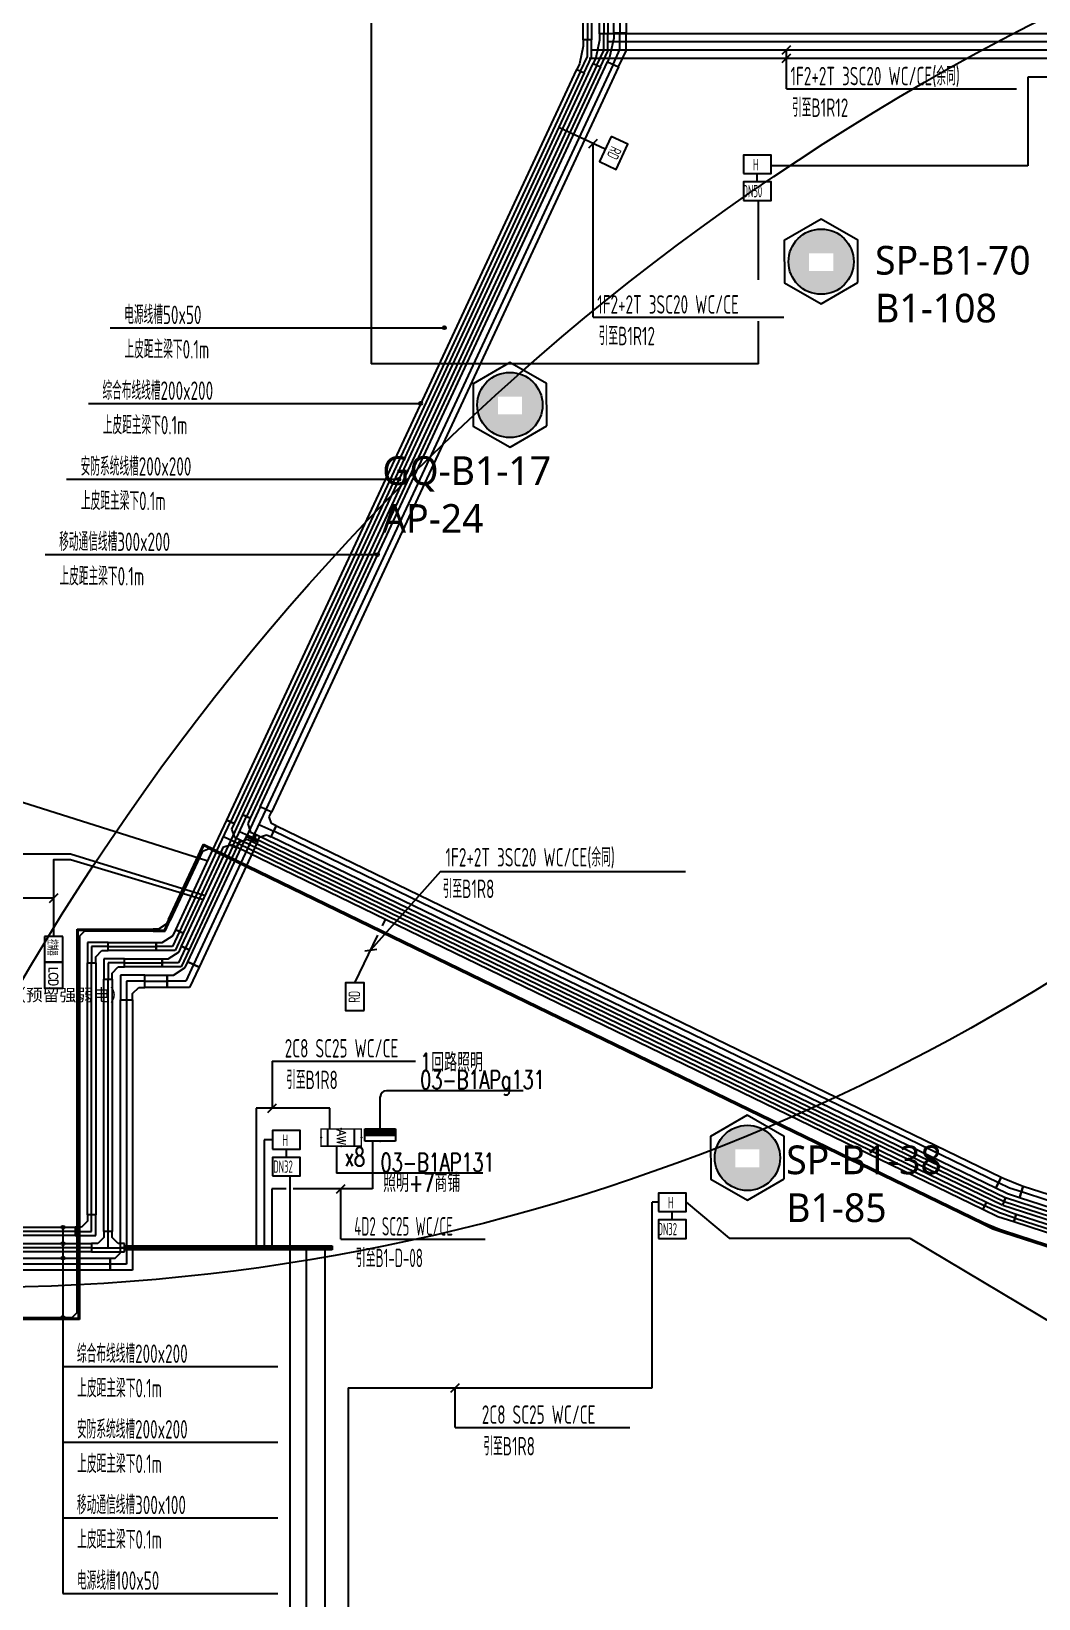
# Model space of a CAD drawing. Extents: x 0 to 3879896, y -114000 to 391286.
# Drawn here: x 2044851 to 2069433, y 151542 to 189771 of the extents above; entities that cross this region are included whole.
import ezdxf
from ezdxf.enums import TextEntityAlignment as Align

# ---------------------------------------------------------------- set-up
doc = ezdxf.new("R2010")
doc.units = 0
doc.header["$LTSCALE"] = 1000
doc.header["$MEASUREMENT"] = 0
doc.layers.get('0').update_dxf_attribs({"linetype": 'CONTINUOUS'})
for name, color, linetype in [('AP', 7, 'CONTINUOUS'), ('CABLETRAY_DOTE', 5, 'CONTINUOUS'), ('CABLETRAY_WEAK', 6, 'CONTINUOUS'), ('rd-tbk', 1, 'CONTINUOUS'), ('rd-tbn', 7, 'CONTINUOUS'), ('T-BAS', 11, '485_LINE'), ('T-BSA TEXT', 7, '485_LINE'), ('T-DIFFUSE', 1, 'CONTINUOUS'), ('T-I-CHANNELS', 2, 'CONTINUOUS'), ('T-METER DATA', 150, 'C_LINE'), ('T-R-INTEGRATE', 1, 'CONTINUOUS'), ('T-SYSTEM BLOCK', 4, 'CONTINUOUS'), ('T-TEXT', 7, 'CONTINUOUS'), ('T-TL', 2, 'CONTINUOUS'), ('T-电源线槽', 1, 'CONTINUOUS'), ('T-铁塔', 3, 'CONTINUOUS'), ('WALL', 2, 'CONTINUOUS'), ('WIRE-通讯', 4, 'CONTINUOUS'), ('地面灯箱字体', 7, 'CONTINUOUS')]:
    doc.layers.add(name, color=color, linetype=linetype)
doc.styles.add('_TCH_LABEL', font='COMPLEX', dxfattribs={"bigfont": 'GBCBIG'})
doc.styles.add('GBSTYLE', font='gbxwxt.shx', dxfattribs={"width": 0.6, "bigfont": 'gbhzfs.shx'})
doc.styles.add('HZF', font='txtd.shx', dxfattribs={"width": 0.8, "bigfont": 'hztxt.shx'})
doc.styles.add('HZTXT1', font='txtd.shx', dxfattribs={"width": 0.7, "bigfont": 'hztxt.shx'})
doc.styles.get("Standard").update_dxf_attribs({"font": 'GBENOR', "bigfont": 'GBCBIG'})
doc.styles.add('XG-02', font='')
doc.styles.get('XG-02').set_extended_font_data('FZXiYuan-M01S')
doc.linetypes.add('485_LINE', pattern='A,25.7,-3.58,["485",Standard,S=2.54,R=0,X=-3.2,Y=-1.27],-3.85', length=33.13)
doc.linetypes.add('C_LINE', pattern='A,25.7,-2.08,["C",Standard,S=2.54,R=0,X=-0.54,Y=-1.27],-2.35', length=30.13)

# ---------------------------------------------------------------- blocks, each defined once
blk = doc.blocks.new('空调抄费表')
at = {"layer": 'T-SYSTEM BLOCK'}
blk.add_lwpolyline([(-338, 0), (338, 0), (338, 450), (-338, 450)], close=True, dxfattribs=at)
at = {"layer": 'T-TEXT', "style": 'GBSTYLE', "width": 0.7}
blk.add_text('H', height=281, dxfattribs=at).set_placement((-106, 76))
blk = doc.blocks.new('A$C78FD1D7B')
at = {"layer": 'T-SYSTEM BLOCK'}
blk.add_lwpolyline([(-300, 0), (300, 0), (300, 400), (-300, 400)], close=True, dxfattribs=at)
at = {"layer": 'T-TEXT', "style": 'GBSTYLE', "width": 0.7}
blk.add_text('RD', height=250, dxfattribs=at).set_placement((-129, 88))
blk = doc.blocks.new('$equip_U$00000265(GZ顾恪)')
at = {"linetype": 'Continuous'}
for p, q in [((-0.54, 0.7), (-0.54, 0)), ((0.54, 0.7), (0.54, 0))]:
    blk.add_line(p, q, dxfattribs=at)
at = {"const_width": 0.06}
blk.add_lwpolyline([(-0.82, 0.7), (0.82, 0.7), (0.82, 0), (-0.82, 0)], close=True, dxfattribs=at)
for p in [(0, 0.7), (-0.82, 0.35), (0, 0), (0.82, 0.35)]:
    blk.add_point(p)
at = {"color": 7, "style": '_TCH_LABEL'}
blk.add_attdef('$TEXT$', text='', height=0.36, dxfattribs=at).set_placement((-0.004, 0.344), align=Align.MIDDLE_CENTER)
at = {"color": 7, "style": '_TCH_LABEL', "flags": 1}
blk.add_attdef('A', text='', height=0.000025, dxfattribs=at).set_placement((0, 0), align=Align.MIDDLE_CENTER)
blk = doc.blocks.new('*X637')
at = {"color": 0}
for p, q in [((-250, 33), (-183, 100)), ((-250, 68), (-218, 100)), ((-247, 0), (-147, 100)), ((-212, 0), (-112, 100)), ((-177, 0), (-77, 100)), ((-141, 0), (-41, 100)), ((-106, 0), (-6, 100)), ((-71, 0), (29, 100)), ((-35, 0), (65, 100)), ((0, 0), (100, 100)), ((35, 0), (135, 100)), ((71, 0), (171, 100)), ((106, 0), (206, 100)), ((141, 0), (241, 100)), ((177, 0), (250, 73)), ((212, 0), (250, 38)), ((247, 0), (250, 3))]:
    blk.add_line(p, q, dxfattribs=at)
blk = doc.blocks.new('$equip$00001414')
for p, q in [((0.75, 0.6), (-0.75, 0.6)), ((-0.75, 0.6), (-0.75, 0)), ((-0.75, 0.3), (0.75, 0.3)), ((-0.75, 0), (0.75, 0)), ((0.75, 0), (0.75, 0.6))]:
    blk.add_line(p, q)
at = {"const_width": 0.3}
blk.add_lwpolyline([(-0.75, 0.15), (0.75, 0.15)], dxfattribs=at)
for p in [(-0.75, 0.3), (0, 0.6), (0, 0), (0.75, 0.3)]:
    blk.add_point(p)
at = {"xscale": 0.00300000000061118, "yscale": 0.00300000000061118, "zscale": 0.00300000000061118}
blk.add_blockref('*X637', (0, 0), dxfattribs=at)
at = {"style": '_TCH_LABEL', "flags": 9}
blk.add_attdef('A', (0, 0), '', height=0.00002, dxfattribs=at)
blk = doc.blocks.new('T901B')
at = {"layer": 'rd-tbk'}
blk.add_lwpolyline([(-350, 0), (350, 0), (350, 500), (-350, 500)], close=True, dxfattribs=at)
at = {"layer": 'rd-tbn', "color": 7, "style": 'HZF', "width": 0.8}
blk.add_text('LCD', height=250, dxfattribs=at).set_placement((-215, 116))
blk = doc.blocks.new('信息发布网络控制器')
at = {"layer": 'T-DIFFUSE'}
for p, q in [((-420, 600), (-420, 0)), ((420, 600), (-420, 600)), ((420, 0), (420, 600)), ((-420, 0), (420, 0))]:
    blk.add_line(p, q, dxfattribs=at)
at = {"layer": 'T-DIFFUSE', "color": 7, "style": 'GBSTYLE', "width": 0.6}
blk.add_text('控制器', height=300, dxfattribs=at).set_placement((-329, 92))
blk = doc.blocks.new('A$C2B985C24')
at = {"layer": '地面灯箱字体', "color": 9, "insert": (-152764, -98076, 0), "char_height": 300, "width": 5366.65, "attachment_point": 1, "rotation": 0, "style": 'XG-02'}
blk.add_mtext('LCD显示屏（预留强弱电）', dxfattribs=at)

msp = doc.modelspace()

# ---------------------------------------------------------------- hatches: boundary and pattern name
at = {"layer": 'T-TEXT', "linetype": 'ByBlock'}
h = msp.add_hatch(color=256, dxfattribs=at)
edge = h.paths.add_edge_path()
edge.add_arc((2054928.6, 182541.4), 37.5, 0, 360)
h = msp.add_hatch(color=256, dxfattribs=at)
edge = h.paths.add_edge_path()
edge.add_arc((2054352, 180692.8), 37.5, 0, 360)
h = msp.add_hatch(color=256, dxfattribs=at)
edge = h.paths.add_edge_path()
edge.add_arc((2053820.6, 178844.1), 37.5, 0, 360)
h = msp.add_hatch(color=256, dxfattribs=at)
edge = h.paths.add_edge_path()
edge.add_arc((2053296.3, 177006.6), 37.5, 0, 360)
h = msp.add_hatch(color=256, dxfattribs=at)
edge = h.paths.add_edge_path()
edge.add_arc((2045623.1, 160600.5), 37.5, 0, 360)
h = msp.add_hatch(color=256, dxfattribs=at)
edge = h.paths.add_edge_path()
edge.add_arc((2045623.1, 160200.5), 37.5, 0, 360)
h = msp.add_hatch(color=256, dxfattribs=at)
edge = h.paths.add_edge_path()
edge.add_arc((2045623.1, 159850.5), 37.5, 0, 360)
h = msp.add_hatch(color=256, dxfattribs=at)
edge = h.paths.add_edge_path()
edge.add_arc((2045623.1, 158400.5), 37.5, 0, 360)
at = {"layer": 'WALL', "linetype": 'ByBlock'}
h = msp.add_hatch(dxfattribs=at)
h.set_pattern_fill('ESCHER', color=3)
h.set_pattern_definition([(60, (-813122.825, -2217613.028), (-30.47999999, -7e-09), [27.94, -2.54]), (180, (-813122.825, -2217613.028), (15.24, -26.3964543), [27.94, -2.54]), (300, (-813122.825, -2217613.028), (30.47999999, -7e-09), [27.94, -2.54]), (60, (-813120.285, -2217613.028), (-30.47999999, -7e-09), [5.08, -25.4]), (300, (-813120.285, -2217613.028), (30.47999999, -7e-09), [5.08, -25.4]), (60, (-813124.095, -2217610.83), (-30.47999999, -7e-09), [5.08, -25.4]), (180, (-813124.095, -2217610.83), (15.24, -26.3964543), [5.08, -25.4]), (300, (-813124.095, -2217615.228), (30.47999999, -7e-09), [5.08, -25.4]), (180, (-813124.095, -2217615.228), (15.24, -26.3964543), [5.08, -25.4]), (60, (-813132.985, -2217613.028), (-30.47999999, -7e-09), [5.08, -25.4]), (300, (-813132.985, -2217613.028), (30.47999999, -7e-09), [5.08, -25.4]), (60, (-813117.745, -2217621.827), (-30.47999999, -7e-09), [5.08, -25.4]), (180, (-813117.745, -2217621.827), (15.24, -26.3964543), [5.08, -25.4]), (300, (-813117.745, -2217604.23), (30.47999999, -7e-09), [5.08, -25.4]), (180, (-813117.745, -2217604.23), (15.24, -26.3964543), [5.08, -25.4]), (0, (-813117.745, -2217608.63), (-15.24, 26.3964543), [17.78, -12.7]), (0, (-813117.745, -2217617.428), (-15.24, 26.3964543), [17.78, -12.7]), (120, (-813121.555, -2217606.43), (-30.47999999, 7e-09), [17.78, -12.7]), (120, (-813129.175, -2217610.83), (-30.47999999, 7e-09), [17.78, -12.7]), (240, (-813129.175, -2217615.228), (15.23999999, -26.3964543), [17.78, -12.7]), (240, (-813121.555, -2217619.628), (15.23999999, -26.3964543), [17.78, -12.7])])
h.paths.add_polyline_path([(2063329, 184153.1, 1), (2064920.9, 184153.1, 1)])
h.paths.add_polyline_path([(2064419.3, 184358.1), (2064419.3, 183923.6), (2063831.3, 183923.6), (2063831.3, 184358.1)], flags=16)
h = msp.add_hatch(dxfattribs=at)
h.set_pattern_fill('ESCHER', color=3)
h.set_pattern_definition([(60, (-820717.8, -2221108.995), (-30.47999999, -7e-09), [27.94, -2.54]), (180, (-820717.8, -2221108.995), (15.24, -26.3964543), [27.94, -2.54]), (300, (-820717.8, -2221108.995), (30.47999999, -7e-09), [27.94, -2.54]), (60, (-820715.26, -2221108.995), (-30.47999999, -7e-09), [5.08, -25.4]), (300, (-820715.26, -2221108.995), (30.47999999, -7e-09), [5.08, -25.4]), (60, (-820719.07, -2221106.795), (-30.47999999, -7e-09), [5.08, -25.4]), (180, (-820719.07, -2221106.795), (15.24, -26.3964543), [5.08, -25.4]), (300, (-820719.07, -2221111.194), (30.47999999, -7e-09), [5.08, -25.4]), (180, (-820719.07, -2221111.194), (15.24, -26.3964543), [5.08, -25.4]), (60, (-820727.96, -2221108.995), (-30.47999999, -7e-09), [5.08, -25.4]), (300, (-820727.96, -2221108.995), (30.47999999, -7e-09), [5.08, -25.4]), (60, (-820712.72, -2221117.793), (-30.47999999, -7e-09), [5.08, -25.4]), (180, (-820712.72, -2221117.793), (15.24, -26.3964543), [5.08, -25.4]), (300, (-820712.72, -2221100.196), (30.47999999, -7e-09), [5.08, -25.4]), (180, (-820712.72, -2221100.196), (15.24, -26.3964543), [5.08, -25.4]), (0, (-820712.72, -2221104.595), (-15.24, 26.3964543), [17.78, -12.7]), (0, (-820712.72, -2221113.394), (-15.24, 26.3964543), [17.78, -12.7]), (120, (-820716.53, -2221102.395), (-30.47999999, 7e-09), [17.78, -12.7]), (120, (-820724.15, -2221106.795), (-30.47999999, 7e-09), [17.78, -12.7]), (240, (-820724.15, -2221111.194), (15.23999999, -26.3964543), [17.78, -12.7]), (240, (-820716.53, -2221115.594), (15.23999999, -26.3964543), [17.78, -12.7])])
h.paths.add_polyline_path([(2055734, 180657.1, 1), (2057325.9, 180657.1, 1)])
h.paths.add_polyline_path([(2056824.3, 180862.1), (2056824.3, 180427.6), (2056236.3, 180427.6), (2056236.3, 180862.1)], flags=16)
h = msp.add_hatch(dxfattribs=at)
h.set_pattern_fill('ESCHER', color=3)
h.set_pattern_definition([(60, (-814922.221, -2239472.996), (-30.47999999, -7e-09), [27.94, -2.54]), (180, (-814922.221, -2239472.996), (15.24, -26.3964543), [27.94, -2.54]), (300, (-814922.221, -2239472.996), (30.47999999, -7e-09), [27.94, -2.54]), (60, (-814919.681, -2239472.996), (-30.47999999, -7e-09), [5.08, -25.4]), (300, (-814919.681, -2239472.996), (30.47999999, -7e-09), [5.08, -25.4]), (60, (-814923.491, -2239470.796), (-30.47999999, -7e-09), [5.08, -25.4]), (180, (-814923.491, -2239470.796), (15.24, -26.3964543), [5.08, -25.4]), (300, (-814923.491, -2239475.196), (30.47999999, -7e-09), [5.08, -25.4]), (180, (-814923.491, -2239475.196), (15.24, -26.3964543), [5.08, -25.4]), (60, (-814932.381, -2239472.996), (-30.47999999, -7e-09), [5.08, -25.4]), (300, (-814932.381, -2239472.996), (30.47999999, -7e-09), [5.08, -25.4]), (60, (-814917.141, -2239481.795), (-30.47999999, -7e-09), [5.08, -25.4]), (180, (-814917.141, -2239481.795), (15.24, -26.3964543), [5.08, -25.4]), (300, (-814917.141, -2239464.197), (30.47999999, -7e-09), [5.08, -25.4]), (180, (-814917.141, -2239464.197), (15.24, -26.3964543), [5.08, -25.4]), (0, (-814917.141, -2239468.596), (-15.24, 26.3964543), [17.78, -12.7]), (0, (-814917.141, -2239477.395), (-15.24, 26.3964543), [17.78, -12.7]), (120, (-814920.951, -2239466.397), (-30.47999999, 7e-09), [17.78, -12.7]), (120, (-814928.571, -2239470.796), (-30.47999999, 7e-09), [17.78, -12.7]), (240, (-814928.571, -2239475.196), (15.23999999, -26.3964543), [17.78, -12.7]), (240, (-814920.951, -2239479.595), (15.23999999, -26.3964543), [17.78, -12.7])])
h.paths.add_polyline_path([(2061529.6, 162293.1, 1), (2063121.5, 162293.1, 1)])
h.paths.add_polyline_path([(2062619.9, 162498.1), (2062619.9, 162063.6), (2062031.9, 162063.6), (2062031.9, 162498.1)], flags=16)

# ---------------------------------------------------------------- linework, layer by layer
at = {"layer": 'CABLETRAY_DOTE', "linetype": 'ByBlock'}
for p, q in [((2058820.5, 197252.1, 0), (2058819.6, 189707.2, 0)), ((2059215.7, 196650.5, 0), (2059215.7, 189728.5, 0)), ((2058819.5, 189307.2, 0), (2058819.6, 189707.2, 0)), ((2059215.7, 189328.5, 0), (2059215.7, 189728.5, 0)), ((2058650.5, 188944.6, 0), (2058819.5, 189307.2, 0)), ((2059046.7, 188966, 0), (2059215.7, 189328.5, 0)), ((2059047.4, 188965.7, 0), (2050572.3, 170790.7, 0)), ((2050572.3, 170790.7, 0), (2050234.2, 170065.6, 0)), ((2050403.2, 170428.1, 0), (2050765.7, 170259.1, 0)), ((2068455.2, 161686.9, 0), (2050765.7, 170259.1, 0)), ((2050234.2, 170065.6, 0), (2048807.6, 167008.3, 0)), ((2048949.4, 169666, 0), (2049065.6, 169915.2, 0)), ((2049065.6, 169915.2, 0), (2049313, 169795.3, 0)), ((2068079.4, 160697.6, 0), (2049313, 169795.3, 0)), ((2048949.4, 169666, 0), (2048219, 168099.7, 0)), ((2045998.1, 167575.5, 0), (2045998.1, 167850.5, 0)), ((2045998.1, 167850.5, 0), (2046273.1, 167850.5, 0)), ((2047827.8, 167850.5, 0), (2046273.1, 167850.5, 0)), ((2047827.8, 167850.5, 0), (2048102.8, 167850.5, 0)), ((2048102.8, 167850.5, 0), (2048219, 168099.7, 0)), ((2045998.1, 158650.5, 0), (2045998.1, 167575.5, 0)), ((2048610.1, 167413, 0), (2048441.1, 167050.5, 0)), ((2047123.1, 167050.5, 0), (2046723.1, 167050.5, 0)), ((2046723.1, 167050.5, 0), (2046723.1, 166650.5, 0)), ((2047123.1, 167050.5, 0), (2048041.1, 167050.5, 0)), ((2048441.1, 167050.5, 0), (2048041.1, 167050.5, 0)), ((2048807.6, 167008.3, 0), (2048617.5, 166600.5, 0)), ((2047623.1, 166600.5, 0), (2047173.1, 166600.5, 0)), ((2047173.1, 166600.5, 0), (2047173.1, 166150.5, 0)), ((2047623.1, 166600.5, 0), (2048167.5, 166600.5, 0)), ((2048617.5, 166600.5, 0), (2048167.5, 166600.5, 0)), ((2047173.1, 166150.5, 0), (2047173.1, 160100.5, 0)), ((2068725.2, 161556.1, 0), (2068455.2, 161686.9, 0)), ((2069010.5, 161463.2, 0), (2068725.2, 161556.1, 0)), ((2079695.7, 157983.3, 0), (2069010.5, 161463.2, 0)), ((2068326.8, 160577.6, 0), (2068079.4, 160697.6, 0)), ((2068588.3, 160492.5, 0), (2068326.8, 160577.6, 0)), ((2046723.1, 160100.5, 0), (2046723.1, 160500.5, 0)), ((2068588.3, 160492.5, 0), (2079441.5, 156957.9, 0)), ((2046323.1, 160100.5, 0), (2047123.1, 160100.5, 0)), ((2047123.1, 160100.5, 0), (2052190.5, 160100.5, 0)), ((2047173.1, 160100.5, 0), (2047173.1, 159700.5, 0)), ((2046773.1, 159700.5, 0), (2042073.1, 159700.5, 0)), ((2047173.1, 159700.5, 0), (2046773.1, 159700.5, 0)), ((2042621.5, 158375.5, 0), (2045723.1, 158375.5, 0)), ((2045998.1, 158375.5, 0), (2045723.1, 158375.5, 0)), ((2045998.1, 158650.5, 0), (2045998.1, 158375.5, 0))]:
    msp.add_line(p, q, dxfattribs=at)
at = {"layer": 'CABLETRAY_DOTE'}
for p, q in [((2058420.4, 196500.5, 0), (2058420.4, 189561, 0)), ((2058420.4, 189161, 0), (2058420.4, 189561, 0)), ((2058650.5, 188944.6, 0), (2050103.6, 170619.2, 0)), ((2058251.3, 188798.5, 0), (2058420.4, 189161, 0)), ((2058251.3, 188798.5, 0), (2049711.2, 170491.3, 0)), ((2049765.5, 169894.1, 0), (2050103.6, 170619.2, 0)), ((2049373.1, 169766.2, 0), (2049711.2, 170491.3, 0)), ((2049542.2, 170128.7, 0), (2049904.7, 169959.7, 0)), ((2049934.6, 170256.6, 0), (2050297.1, 170087.6, 0)), ((2049373.1, 169766.2, 0), (2048465.6, 167813, 0)), ((2049765.5, 169894.1, 0), (2048610.1, 167413, 0)), ((2049904.7, 169959.7, 0), (2068116.1, 161124.4, 0)), ((2050297.1, 170087.6, 0), (2068589.5, 161228.3, 0)), ((2046723.1, 167450.5, 0), (2046323.1, 167450.5, 0)), ((2046323.1, 167450.5, 0), (2046323.1, 167050.5, 0)), ((2046723.1, 167450.5, 0), (2047896.6, 167450.5, 0)), ((2048296.6, 167450.5, 0), (2047896.6, 167450.5, 0)), ((2048465.6, 167813, 0), (2048296.6, 167450.5, 0)), ((2046323.1, 160900.5, 0), (2046323.1, 167050.5, 0)), ((2046723.1, 160500.5, 0), (2046723.1, 166650.5, 0)), ((2068476, 160949.8, 0), (2068116.1, 161124.4, 0)), ((2068856.3, 160826, 0), (2068476, 160949.8, 0)), ((2068589.5, 161228.3, 0), (2079500.6, 157674.8, 0)), ((2046323.1, 160500.5, 0), (2046323.1, 160900.5, 0)), ((2068856.3, 160826, 0), (2079424.3, 157384.1, 0)), ((2045923.1, 160500.5, 0), (2041473.1, 160500.5, 0)), ((2045923.1, 160500.5, 0), (2046323.1, 160500.5, 0)), ((2046323.1, 160100.5, 0), (2041723.1, 160100.5, 0))]:
    msp.add_line(p, q, dxfattribs=at)
at = {"layer": 'CABLETRAY_WEAK', "linetype": 'ByBlock'}
for p, q in [((2058719.6, 189707.2, 0), (2058720.5, 197252.1, 0)), ((2058920.5, 197252.1, 0), (2058919.6, 189707.1, 0)), ((2058919.6, 189707.1, 0), (2058719.6, 189707.2, 0)), ((2058719.6, 189707.2, 0), (2058719.6, 189557.2, 0)), ((2058919.6, 189707.1, 0), (2058719.6, 189707.2, 0)), ((2058919.5, 189285, 0), (2058919.6, 189707.1, 0)), ((2058719.6, 189557.2, 0), (2058623.3, 189122.8, 0)), ((2058741.1, 188902.4, 0), (2058919.5, 189285, 0)), ((2058623.3, 189122.8, 0), (2058559.9, 188986.9, 0)), ((2058559.9, 188986.9, 0), (2058741.1, 188902.4, 0)), ((2048456.1, 167319.3, 0), (2048519.5, 167455.3, 0)), ((2048519.5, 167455.3, 0), (2048700.8, 167370.7, 0)), ((2047123.1, 167150.5, 0), (2046623.1, 167150.5, 0)), ((2046623.1, 167150.5, 0), (2046623.1, 166650.5, 0)), ((2047123.1, 166950.5, 0), (2047123.1, 167150.5, 0)), ((2047123.1, 167150.5, 0), (2048041.1, 167150.5, 0)), ((2047123.1, 166950.5, 0), (2047123.1, 167150.5, 0)), ((2048041.1, 167150.5, 0), (2048041.1, 166950.5, 0)), ((2048041.1, 166950.5, 0), (2048041.1, 167150.5, 0)), ((2048041.1, 167150.5, 0), (2048191.1, 167150.5, 0)), ((2048191.1, 167150.5, 0), (2048456.1, 167319.3, 0)), ((2048700.8, 167370.7, 0), (2048504.8, 166950.5, 0)), ((2046823.1, 166800.5, 0), (2046973.1, 166950.5, 0)), ((2046823.1, 166650.5, 0), (2046823.1, 166800.5, 0)), ((2046973.1, 166950.5, 0), (2047123.1, 166950.5, 0)), ((2048041.1, 166950.5, 0), (2047123.1, 166950.5, 0)), ((2048504.8, 166950.5, 0), (2048041.1, 166950.5, 0)), ((2046623.1, 166650.5, 0), (2046823.1, 166650.5, 0)), ((2046473.1, 160200.5, 0), (2046323.1, 160200.5, 0)), ((2046323.1, 160200.5, 0), (2046323.1, 160000.5, 0)), ((2046623.1, 160350.5, 0), (2046473.1, 160200.5, 0)), ((2046823.1, 160500.5, 0), (2046623.1, 160500.5, 0)), ((2046623.1, 160500.5, 0), (2046623.1, 160350.5, 0)), ((2046823.1, 160350.5, 0), (2046823.1, 160500.5, 0)), ((2046973.1, 160200.5, 0), (2046823.1, 160350.5, 0)), ((2047123.1, 160200.5, 0), (2046973.1, 160200.5, 0)), ((2047123.1, 160000.5, 0), (2047123.1, 160200.5, 0)), ((2046323.1, 160000.5, 0), (2047123.1, 160000.5, 0)), ((2047123.1, 160050.5, 0), (2047123.1, 160150.5, 0)), ((2047123.1, 160150.5, 0), (2052190.5, 160150.5, 0)), ((2052190.5, 160050.5, 0), (2047123.1, 160050.5, 0)), ((2052190.5, 160150.5, 0), (2052190.5, 160050.5, 0))]:
    msp.add_line(p, q, dxfattribs=at)
at = {"layer": 'CABLETRAY_WEAK'}
for p, q in [((2050013, 170661.4, 0), (2058559.9, 188986.9, 0)), ((2058741.1, 188902.4, 0), (2050194.2, 170576.9, 0)), ((2058559.9, 188986.9, 0), (2058741.1, 188902.4, 0)), ((2049674.9, 169936.4, 0), (2050013, 170661.4, 0)), ((2050194.2, 170576.9, 0), (2050013, 170661.4, 0)), ((2050013, 170661.4, 0), (2050194.2, 170576.9, 0)), ((2050194.2, 170576.9, 0), (2050130.8, 170441, 0)), ((2050130.8, 170441, 0), (2050203.4, 170241.6, 0)), ((2050203.4, 170241.6, 0), (2050339.3, 170178.2, 0)), ((2050253.5, 169997.6, 0), (2050340.7, 170177.6, 0)), ((2050339.3, 170178.2, 0), (2050254.8, 169997, 0)), ((2050340.7, 170177.6, 0), (2068633.1, 161318.3, 0)), ((2048519.5, 167455.2, 0), (2049674.9, 169936.3, 0)), ((2049856.2, 169851.9, 0), (2048700.8, 167370.8, 0)), ((2049856.1, 169851.9, 0), (2049674.9, 169936.4, 0)), ((2049674.9, 169936.3, 0), (2049856.2, 169851.9, 0)), ((2049919.5, 169987.8, 0), (2049856.1, 169851.9, 0)), ((2050118.9, 170060.4, 0), (2049919.5, 169987.8, 0)), ((2050254.8, 169997, 0), (2050118.9, 170060.4, 0)), ((2068545.9, 161138.3, 0), (2050253.5, 169997.6, 0)), ((2048700.8, 167370.8, 0), (2048519.5, 167455.2, 0)), ((2046623.1, 166650.5, 0), (2046823.1, 166650.5, 0)), ((2046623.1, 160500.5, 0), (2046623.1, 166650.5, 0)), ((2046823.1, 166650.5, 0), (2046823.1, 160500.5, 0)), ((2068633.1, 161318.3, 0), (2068545.9, 161138.3, 0)), ((2068558.5, 161133.2, 0), (2068620.5, 161323.3, 0)), ((2079469.7, 157579.7, 0), (2068558.5, 161133.2, 0)), ((2068620.5, 161323.3, 0), (2079531.6, 157769.9, 0)), ((2041723.1, 160200.5, 0), (2046323.1, 160200.5, 0)), ((2046323.1, 160200.5, 0), (2046323.1, 160000.5, 0)), ((2046823.1, 160500.5, 0), (2046623.1, 160500.5, 0)), ((2046323.1, 160000.5, 0), (2041723.1, 160000.5, 0))]:
    msp.add_line(p, q, dxfattribs=at)
at = {"layer": 'T-BAS', "ltscale": 2.5}
for p, q in [((2053364.8, 163000.5, 0), (2053364.8, 163778.4, 0)), ((2053364.8, 163000.5, 0), (2053364.8, 163778.4, 0)), ((2053364.8, 163000.5, 0), (2053364.8, 163778.4, 0)), ((2056851.6, 163928.4, 0), (2053514.8, 163928.4, 0)), ((2056851.6, 163928.4, 0), (2053514.8, 163928.4, 0)), ((2056851.6, 163928.4, 0), (2053514.8, 163928.4, 0)), ((2052018.1, 134693), (2052018.1, 160050.5))]:
    msp.add_line(p, q, dxfattribs=at)
at = {"layer": 'T-BAS', "linetype": 'ByBlock'}
for p, q in [((2053174.7, 162700.5, 0), (2053174.7, 161536.9, 0)), ((2051067.1, 161536.9), (2050723.1, 161536.9)), ((2050723.1, 161536.9), (2050723.1, 160150.5)), ((2053174.7, 161536.9, 0), (2051241, 161536.9))]:
    msp.add_line(p, q, dxfattribs=at)
at = {"layer": 'T-BAS', "ltscale": 2.5}
msp.add_arc((2053514.8, 163778.4, 0), 150, 90, 180, dxfattribs=at)
msp.add_arc((2053514.8, 163778.4, 0), 150, 90, 180, dxfattribs=at)
msp.add_arc((2053514.8, 163778.4, 0), 150, 90, 180, dxfattribs=at)
at = {"layer": 'T-BSA TEXT', "linetype": 'ByBlock'}
for p, q in [((2063175.4, 189213.8), (2063387.5, 189426)), ((2063281.5, 188369.4), (2063281.5, 189319.9)), ((2063175.4, 189013.8), (2063387.5, 189226)), ((2063281.5, 188369.4), (2068888.6, 188369.4)), ((2058457.9, 186931, 0), (2058670.1, 187143.1, 0)), ((2058564, 182799, 0), (2058564, 187037, 0)), ((2058564, 182799, 0), (2063217.5, 182799, 0)), ((2054835.9, 169277.6), (2053135.8, 167365.3)), ((2054835.9, 169277.6), (2060813, 169277.6)), ((2041759.2, 168632.2, 0), (2045398.1, 168632.2, 0)), ((2045292, 168526.1, 0), (2045504.1, 168738.3, 0)), ((2052987.5, 167343), (2053284.2, 167387.6)), ((2050729.2, 164654.7), (2054225.2, 164654.7)), ((2050729.2, 164654.7), (2050729.2, 163507.1)), ((2050623.1, 163401), (2050835.2, 163613.1)), ((2052294.5, 161430.9, 0), (2052506.6, 161643, 0)), ((2052400.5, 160312.2), (2052400.5, 161536.9, 0)), ((2052400.5, 160312.2), (2055929.4, 160312.2)), ((2055091, 156578.7), (2055303.1, 156790.9)), ((2055197.1, 155719.6), (2055197.1, 156684.8)), ((2055197.1, 155719.6), (2059455.8, 155719.6))]:
    msp.add_line(p, q, dxfattribs=at)
at = {"layer": 'T-DIFFUSE', "elevation": 0}
msp.add_lwpolyline([(2045398.1, 167696), (2045398.1, 169568.4), (2045808.5, 169568.4), (2049051.3, 168597.3)], dxfattribs=at)
at = {"layer": 'T-I-CHANNELS'}
for p, q in [((2058320.4, 189561, 0), (2058320.4, 196500.5, 0)), ((2058520.4, 196500.5, 0), (2058520.4, 189561, 0)), ((2058320.4, 189411, 0), (2058224.1, 188976.7, 0)), ((2058520.4, 189561, 0), (2058320.4, 189561, 0)), ((2058320.4, 189561, 0), (2058320.4, 189411, 0)), ((2058520.4, 189561, 0), (2058320.4, 189561, 0)), ((2058520.4, 189138.9, 0), (2058520.4, 189561, 0)), ((2058224.1, 188976.7, 0), (2058160.7, 188840.8, 0)), ((2058342, 188756.2, 0), (2058520.4, 189138.9, 0)), ((2049620.6, 170533.5, 0), (2058160.7, 188840.8, 0)), ((2058342, 188756.2, 0), (2049801.8, 170449, 0)), ((2058160.7, 188840.8, 0), (2058342, 188756.2, 0)), ((2058160.7, 188840.8, 0), (2058342, 188756.2, 0)), ((2049282.5, 169808.5, 0), (2049620.6, 170533.5, 0)), ((2049801.8, 170449, 0), (2049620.6, 170533.5, 0)), ((2049620.6, 170533.5, 0), (2049801.8, 170449, 0)), ((2049801.8, 170449, 0), (2049738.4, 170313, 0)), ((2049738.4, 170313, 0), (2049811, 170113.7, 0)), ((2048374.9, 167855.1, 0), (2049282.4, 169808.3, 0)), ((2049282.4, 169808.3, 0), (2049463.8, 169724.1, 0)), ((2049463.7, 169723.9, 0), (2049282.5, 169808.5, 0)), ((2049527.1, 169859.9, 0), (2049463.7, 169723.9, 0)), ((2049726.5, 169932.4, 0), (2049527.1, 169859.9, 0)), ((2049862.4, 169869.1, 0), (2049726.5, 169932.4, 0)), ((2049811, 170113.7, 0), (2049946.9, 170050.3, 0)), ((2049861, 169869.7, 0), (2049948.3, 170049.7, 0)), ((2068072.4, 161034.5, 0), (2049861, 169869.7, 0)), ((2049946.9, 170050.3, 0), (2049862.4, 169869.1, 0)), ((2049948.3, 170049.7, 0), (2068159.7, 161214.4, 0)), ((2049463.8, 169724.1, 0), (2048556.3, 167770.9, 0)), ((2048311.6, 167719.3, 0), (2048375, 167855.3, 0)), ((2048556.3, 167770.9, 0), (2048374.9, 167855.1, 0)), ((2048375, 167855.3, 0), (2048556.3, 167770.7, 0)), ((2046723.1, 167550.5, 0), (2046223.1, 167550.5, 0)), ((2046223.1, 167550.5, 0), (2046223.1, 167050.5, 0)), ((2046723.1, 167350.5, 0), (2046723.1, 167550.5, 0)), ((2046723.1, 167550.5, 0), (2047896.6, 167550.5, 0)), ((2046723.1, 167350.5, 0), (2046723.1, 167550.5, 0)), ((2047896.6, 167350.5, 0), (2047896.6, 167550.5, 0)), ((2047896.6, 167550.5, 0), (2048046.6, 167550.5, 0)), ((2047896.6, 167550.5, 0), (2047896.6, 167350.5, 0)), ((2048046.6, 167550.5, 0), (2048311.6, 167719.3, 0)), ((2048556.3, 167770.7, 0), (2048360.3, 167350.5, 0)), ((2046423.1, 167200.5, 0), (2046573.1, 167350.5, 0)), ((2046423.1, 167050.5, 0), (2046423.1, 167200.5, 0)), ((2046573.1, 167350.5, 0), (2046723.1, 167350.5, 0)), ((2047896.6, 167350.5, 0), (2046723.1, 167350.5, 0)), ((2048360.3, 167350.5, 0), (2047896.6, 167350.5, 0)), ((2046223.1, 167050.5, 0), (2046423.1, 167050.5, 0)), ((2046223.1, 160900.5, 0), (2046223.1, 167050.5, 0)), ((2046223.1, 167050.5, 0), (2046423.1, 167050.5, 0)), ((2046423.1, 167050.5, 0), (2046423.1, 160900.5, 0)), ((2068159.7, 161214.4, 0), (2068072.4, 161034.5, 0)), ((2068072.4, 161034.5, 0), (2068159.7, 161214.4, 0)), ((2068438.5, 160856.9, 0), (2068072.4, 161034.5, 0)), ((2068159.7, 161214.4, 0), (2068294.7, 161148.9, 0)), ((2068294.7, 161148.9, 0), (2068744.7, 160967.5, 0)), ((2068744.7, 160967.5, 0), (2068887.3, 160921.1, 0)), ((2041473.1, 160600.5, 0), (2045923.1, 160600.5, 0)), ((2045923.1, 160600.5, 0), (2045923.1, 160400.5, 0)), ((2046073.1, 160600.5, 0), (2045923.1, 160600.5, 0)), ((2045923.1, 160600.5, 0), (2045923.1, 160400.5, 0)), ((2046223.1, 160750.5, 0), (2046073.1, 160600.5, 0)), ((2046423.1, 160900.5, 0), (2046223.1, 160900.5, 0)), ((2046423.1, 160900.5, 0), (2046223.1, 160900.5, 0)), ((2046223.1, 160900.5, 0), (2046223.1, 160750.5, 0)), ((2046423.1, 160400.5, 0), (2046423.1, 160900.5, 0)), ((2068825.3, 160730.9, 0), (2068438.5, 160856.9, 0)), ((2068825.3, 160730.9, 0), (2068887.3, 160921.1, 0)), ((2068887.3, 160921.1, 0), (2068825.3, 160730.9, 0)), ((2079393.4, 157289, 0), (2068825.3, 160730.9, 0)), ((2068887.3, 160921.1, 0), (2079455.3, 157479.2, 0)), ((2045923.1, 160400.5, 0), (2041473.1, 160400.5, 0)), ((2045923.1, 160400.5, 0), (2046423.1, 160400.5, 0))]:
    msp.add_line(p, q, dxfattribs=at)
at = {"layer": 'T-METER DATA', "linetype": 'ByBlock'}
for p, q in [((2053145.2, 195696.9), (2053145.2, 181658.4)), ((2062594.4, 183710.3), (2062594.4, 185646.9)), ((2062594.4, 181658.4), (2062594.4, 182702.5)), ((2062594.4, 181658.4), (2053145.2, 181658.4)), ((2052137.5, 163507.1), (2050337.1, 163507.1)), ((2050337.1, 163507.1), (2050337.1, 160150.5)), ((2052137.5, 163000.5), (2052137.5, 163507.1)), ((2050739.4, 162732.9), (2050531, 162732.9)), ((2050531, 162732.9), (2050531, 160150.5)), ((2052296.6, 162580.5), (2052296.6, 161923.6)), ((2051158.5, 161853.4), (2051158.5, 135052.5)), ((2055867.1, 161923.6), (2052296.6, 161923.6)), ((2059999.4, 156684.8), (2059999.4, 161209.7)), ((2060153, 161209.7, 0), (2059999.4, 161209.7, 0)), ((2060828, 161209.7, 0), (2061884.2, 160335.7)), ((2061884.2, 160335.7), (2066292.7, 160335.7)), ((2066292.7, 160335.7), (2074238.6, 155593.7)), ((2051558.5, 160050.5, 0), (2051558.5, 136603.5)), ((2052585.2, 156684.8), (2059999.4, 156684.8)), ((2052585.2, 156684.8), (2052585.2, 134867.6))]:
    msp.add_line(p, q, dxfattribs=at)
at = {"layer": 'T-METER DATA'}
for p, q in [((2069880.1, 188653.8, 0), (2069166.4, 188653.8, 0)), ((2069166.4, 188653.8, 0), (2069166.4, 186494.6, 0)), ((2069166.4, 186494.6, 0), (2062903.1, 186494.6))]:
    msp.add_line(p, q, dxfattribs=at)
at = {"layer": 'T-METER DATA', "color": 1, "linetype": 'ByBlock'}
for centre, radius in [((2043412.9, 209129.9), 50000), ((2096493.2, 136510), 59962.3)]:
    msp.add_circle(centre, radius, dxfattribs=at)
at = {"layer": 'T-R-INTEGRATE', "linetype": 'ByBlock'}
for p, q in [((2058919.6, 189722.1), (2082401.6, 189719.9)), ((2058501, 189319.9), (2078521.4, 189319.9)), ((2058919.6, 189522.2), (2082510.4, 189519.9)), ((2058463.1, 189119.9), (2070071.4, 189119.9)), ((2058856, 186900.8, 0), (2057723, 187429.3)), ((2053420.9, 167953), (2053495.4, 168106.5)), ((2052746.4, 166562.7, 0), (2053309, 167722.2))]:
    msp.add_line(p, q, dxfattribs=at)
at = {"layer": 'T-SYSTEM BLOCK'}
for p, q in [((2062565.6, 186096.9), (2062565.6, 186301.5)), ((2040448.1, 169706.2, 0), (2045809.5, 169706.2, 0)), ((2045809.5, 169706.2, 0), (2049097.2, 168695.8, 0)), ((2051076.9, 162303.4), (2051076.9, 162507.9)), ((2060490.5, 160780.2, 0), (2060490.5, 160984.7, 0))]:
    msp.add_line(p, q, dxfattribs=at)
at = {"layer": 'T-SYSTEM BLOCK', "elevation": 0}
for points in [[(2062228.1, 185646.9), (2062903.1, 185646.9), (2062903.1, 186096.9), (2062228.1, 186096.9)], [(2060153, 160330.2), (2060828, 160330.2), (2060828, 160780.2), (2060153, 160780.2)]]:
    msp.add_lwpolyline(points, close=True, dxfattribs=at)
at = {"layer": 'T-SYSTEM BLOCK'}
msp.add_lwpolyline([(2050739.4, 161853.4), (2051414.4, 161853.4), (2051414.4, 162303.4), (2050739.4, 162303.4)], close=True, dxfattribs=at)
at = {"layer": 'T-TEXT', "linetype": 'ByBlock'}
for p, q in [((2046775.7, 182541.4, 0), (2054927.8, 182541.4, 0)), ((2046244.3, 180692.8, 0), (2054352, 180692.8, 0)), ((2045712.8, 178844.1, 0), (2053820.6, 178844.1, 0)), ((2045188.6, 177006.6, 0), (2053296.3, 177006.6, 0)), ((2045623.1, 160600.5, 0), (2045623.1, 151668.7, 0)), ((2045623.1, 157202.5, 0), (2050870.4, 157202.5, 0)), ((2045623.1, 155357.9, 0), (2050870.4, 155357.9, 0)), ((2045623.1, 153513.3, 0), (2050870.4, 153513.3, 0)), ((2045623.1, 151668.7, 0), (2050870.4, 151668.7, 0))]:
    msp.add_line(p, q, dxfattribs=at)
for centre in [(2054928.6, 182541.4, 0), (2054352, 180692.8, 0), (2053820.6, 178844.1, 0), (2053296.3, 177006.6, 0), (2045623.1, 160600.5, 0), (2045623.1, 160200.5, 0), (2045623.1, 159850.5, 0), (2045623.1, 158400.5, 0)]:
    msp.add_circle(centre, 37.5, dxfattribs=at)
at = {"layer": 'T-TL'}
msp.add_line((2035178.4, 173942.5, 0), (2049136.2, 169548.3, 0), dxfattribs=at)
at = {"layer": 'T-电源线槽', "linetype": 'ByBlock'}
for p, q in [((2048926.7, 169676.6, 0), (2049053.7, 169948.8, 0)), ((2049024.8, 169768.7, 0), (2048972, 169655.4, 0)), ((2049189.7, 169827.3, 0), (2049024.8, 169768.7, 0)), ((2049053.7, 169948.8, 0), (2049323.9, 169817.8, 0)), ((2049065.6, 169915.2, 0), (2068326.8, 160577.6, 0)), ((2049302.1, 169772.8, 0), (2049189.7, 169827.3, 0)), ((2049302.1, 169772.8, 0), (2049323.9, 169817.8, 0)), ((2049323.9, 169817.8, 0), (2049302.1, 169772.8, 0)), ((2068068.5, 160675.1, 0), (2049302.1, 169772.8, 0)), ((2049323.9, 169817.8, 0), (2068090.3, 160720.1, 0)), ((2048196.3, 168110.3, 0), (2048926.7, 169676.6, 0)), ((2048972, 169655.4, 0), (2048241.6, 168089.1, 0)), ((2048926.7, 169676.6, 0), (2048972, 169655.4, 0)), ((2048972, 169655.4, 0), (2048926.7, 169676.6, 0)), ((2045973.1, 167575.5, 0), (2045973.1, 167875.5, 0)), ((2045973.1, 167875.5, 0), (2046273.1, 167875.5, 0)), ((2046273.1, 167825.5, 0), (2046273.1, 167875.5, 0)), ((2046273.1, 167875.5, 0), (2047827.8, 167875.5, 0)), ((2046273.1, 167875.5, 0), (2046273.1, 167825.5, 0)), ((2047827.8, 167875.5, 0), (2047827.8, 167825.5, 0)), ((2047952.8, 167875.5, 0), (2047827.8, 167875.5, 0)), ((2047827.8, 167875.5, 0), (2047827.8, 167825.5, 0)), ((2048143.5, 167997, 0), (2047952.8, 167875.5, 0)), ((2048118.7, 167825.5, 0), (2048241.6, 168089.1, 0)), ((2048196.3, 168110.3, 0), (2048143.5, 167997, 0)), ((2048241.6, 168089.1, 0), (2048196.3, 168110.3, 0)), ((2048241.6, 168089.1, 0), (2048196.3, 168110.3, 0)), ((2045973.1, 167575.5, 0), (2046023.1, 167575.5, 0)), ((2045973.1, 158650.5, 0), (2045973.1, 167575.5, 0)), ((2046023.1, 167575.5, 0), (2045973.1, 167575.5, 0)), ((2046148.1, 167825.5, 0), (2046023.1, 167700.5, 0)), ((2046023.1, 167700.5, 0), (2046023.1, 167575.5, 0)), ((2046023.1, 167575.5, 0), (2046023.1, 158650.5, 0)), ((2046273.1, 167825.5, 0), (2046148.1, 167825.5, 0)), ((2047827.8, 167825.5, 0), (2046273.1, 167825.5, 0)), ((2047827.8, 167825.5, 0), (2048118.7, 167825.5, 0)), ((2068068.5, 160675.1, 0), (2068090.3, 160720.1, 0)), ((2068090.3, 160720.1, 0), (2068068.5, 160675.1, 0)), ((2068317.5, 160554.4, 0), (2068068.5, 160675.1, 0)), ((2068090.3, 160720.1, 0), (2068202.8, 160665.5, 0)), ((2068202.8, 160665.5, 0), (2068477.2, 160554.9, 0)), ((2068326.8, 160577.6, 0), (2079703, 156872.7, 0)), ((2068580.6, 160468.7, 0), (2068317.5, 160554.4, 0)), ((2068477.2, 160554.9, 0), (2068596.1, 160516.2, 0)), ((2068580.6, 160468.7, 0), (2068596.1, 160516.2, 0)), ((2068596.1, 160516.2, 0), (2068580.6, 160468.7, 0)), ((2079433.8, 156934.1, 0), (2068580.6, 160468.7, 0)), ((2068596.1, 160516.2, 0), (2079449.2, 156981.6, 0)), ((2042621.5, 158400.5, 0), (2045723.1, 158400.5, 0)), ((2045723.1, 158350.5, 0), (2042621.5, 158350.5, 0)), ((2045723.1, 158400.5, 0), (2045723.1, 158350.5, 0)), ((2045723.1, 158350.5, 0), (2045723.1, 158400.5, 0)), ((2045723.1, 158400.5, 0), (2045848.1, 158400.5, 0)), ((2046023.1, 158350.5, 0), (2045723.1, 158350.5, 0)), ((2045848.1, 158400.5, 0), (2045973.1, 158525.5, 0)), ((2046023.1, 158650.5, 0), (2045973.1, 158650.5, 0)), ((2045973.1, 158525.5, 0), (2045973.1, 158650.5, 0)), ((2045973.1, 158650.5, 0), (2046023.1, 158650.5, 0)), ((2046023.1, 158650.5, 0), (2046023.1, 158350.5, 0))]:
    msp.add_line(p, q, dxfattribs=at)
at = {"layer": 'T-铁塔', "linetype": 'ByBlock'}
for p, q in [((2059065.7, 189728.5, 0), (2059065.7, 196650.5, 0)), ((2059365.7, 196650.5, 0), (2059365.7, 189728.5, 0)), ((2059365.7, 189728.5, 0), (2059065.7, 189728.5, 0)), ((2059065.7, 189728.5, 0), (2059065.7, 189603.5, 0)), ((2059365.7, 189728.5, 0), (2059065.7, 189728.5, 0)), ((2059365.7, 189295.3, 0), (2059365.7, 189728.5, 0)), ((2059065.7, 189603.5, 0), (2058963.6, 189142.7, 0)), ((2059182.6, 188902.6, 0), (2059365.7, 189295.3, 0)), ((2050436.3, 170854, 0), (2058911.5, 189029.1, 0)), ((2059183.4, 188902.3, 0), (2050708.2, 170727.3, 0)), ((2058963.6, 189142.7, 0), (2058910.7, 189029.4, 0)), ((2058910.7, 189029.4, 0), (2059182.6, 188902.6, 0)), ((2058911.5, 189029.1, 0), (2059183.4, 188902.3, 0)), ((2050436.3, 170854, 0), (2050098.2, 170129, 0)), ((2050708.2, 170727.3, 0), (2050436.3, 170854, 0)), ((2050708.2, 170727.3, 0), (2050436.3, 170854, 0)), ((2050655.4, 170614, 0), (2050708.2, 170727.3, 0)), ((2050715.8, 170447.9, 0), (2050655.4, 170614, 0)), ((2048671.7, 167071.7, 0), (2050098.2, 170129, 0)), ((2050098.2, 170129, 0), (2050370.1, 170002.2, 0)), ((2050098.2, 170129, 0), (2050370.1, 170002.2, 0)), ((2050422.9, 170115.5, 0), (2050589.1, 170176, 0)), ((2050589.1, 170176, 0), (2050702.3, 170123.1, 0)), ((2050700.3, 170124.1, 0), (2050831.2, 170394.1, 0)), ((2068389.8, 161552, 0), (2050700.3, 170124.1, 0)), ((2050702.3, 170123.1, 0), (2050829.1, 170395, 0)), ((2050829.1, 170395, 0), (2050715.8, 170447.9, 0)), ((2050831.2, 170394.1, 0), (2068520.7, 161821.9, 0)), ((2050370.1, 170002.2, 0), (2048943.6, 166944.9, 0)), ((2050370.1, 170002.2, 0), (2050422.9, 170115.5, 0)), ((2048608.3, 166935.8, 0), (2048671.7, 167071.7, 0)), ((2048943.6, 166944.9, 0), (2048671.7, 167071.7, 0)), ((2048671.7, 167071.7, 0), (2048943.6, 166944.9, 0)), ((2047623.1, 166750.5, 0), (2047023.1, 166750.5, 0)), ((2047023.1, 166750.5, 0), (2047023.1, 166150.5, 0)), ((2047623.1, 166450.5, 0), (2047623.1, 166750.5, 0)), ((2047623.1, 166750.5, 0), (2048167.5, 166750.5, 0)), ((2047623.1, 166450.5, 0), (2047623.1, 166750.5, 0)), ((2048167.5, 166750.5, 0), (2048167.5, 166450.5, 0)), ((2048167.5, 166450.5, 0), (2048167.5, 166750.5, 0)), ((2048167.5, 166750.5, 0), (2048317.5, 166750.5, 0)), ((2048317.5, 166750.5, 0), (2048608.3, 166935.8, 0)), ((2048943.6, 166944.9, 0), (2048713, 166450.5, 0)), ((2047323.1, 166300.5, 0), (2047473.1, 166450.5, 0)), ((2047323.1, 166150.5, 0), (2047323.1, 166300.5, 0)), ((2047473.1, 166450.5, 0), (2047623.1, 166450.5, 0)), ((2048167.5, 166450.5, 0), (2047623.1, 166450.5, 0)), ((2048713, 166450.5, 0), (2048167.5, 166450.5, 0)), ((2047023.1, 160100.5, 0), (2047023.1, 166150.5, 0)), ((2047023.1, 166150.5, 0), (2047323.1, 166150.5, 0)), ((2047023.1, 166150.5, 0), (2047323.1, 166150.5, 0)), ((2047323.1, 166150.5, 0), (2047323.1, 160100.5, 0)), ((2068520.7, 161821.9, 0), (2068389.8, 161552, 0)), ((2068389.8, 161552, 0), (2068520.7, 161821.9, 0)), ((2068520.7, 161821.9, 0), (2068588.1, 161789.2, 0)), ((2068588.1, 161789.2, 0), (2068985.6, 161629.1, 0)), ((2068669, 161416.7, 0), (2068389.8, 161552, 0)), ((2068964, 161320.6, 0), (2068669, 161416.7, 0)), ((2068964, 161320.6, 0), (2069056.9, 161605.8, 0)), ((2069056.9, 161605.8, 0), (2068964, 161320.6, 0)), ((2068985.6, 161629.1, 0), (2069056.9, 161605.8, 0)), ((2069056.9, 161605.8, 0), (2079742.1, 158126, 0)), ((2079649.2, 157840.7, 0), (2068964, 161320.6, 0)), ((2042073.1, 159850.5, 0), (2046773.1, 159850.5, 0)), ((2046773.1, 159850.5, 0), (2046773.1, 159550.5, 0)), ((2046773.1, 159550.5, 0), (2046773.1, 159850.5, 0)), ((2046773.1, 159850.5, 0), (2046898.1, 159850.5, 0)), ((2046898.1, 159850.5, 0), (2047023.1, 159975.5, 0)), ((2047323.1, 160100.5, 0), (2047023.1, 160100.5, 0)), ((2047023.1, 159975.5, 0), (2047023.1, 160100.5, 0)), ((2047023.1, 160100.5, 0), (2047323.1, 160100.5, 0)), ((2047323.1, 160100.5, 0), (2047323.1, 159550.5, 0)), ((2046773.1, 159550.5, 0), (2042073.1, 159550.5, 0)), ((2047323.1, 159550.5, 0), (2046773.1, 159550.5, 0))]:
    msp.add_line(p, q, dxfattribs=at)
at = {"layer": 'WALL', "color": 3, "linetype": 'ByBlock'}
for points in [[(2065022.8, 183642.3), (2065020.2, 184677.9), (2064122, 185193.4), (2063226.5, 184673.3), (2063229.1, 183637.7), (2064127.3, 183122.2)], [(2057427.9, 180146.3), (2057425.2, 181181.9), (2056527.1, 181697.4), (2055631.5, 181177.3), (2055634.1, 180141.7), (2056532.3, 179626.2)], [(2063223.5, 161782.3), (2063220.8, 162817.9), (2062322.6, 163333.4), (2061427.1, 162813.3), (2061429.7, 161777.7), (2062327.9, 161262.2)]]:
    msp.add_lwpolyline(points, close=True, dxfattribs=at)
for centre in [(2064124.9, 184153.1), (2056529.9, 180657.1), (2062325.5, 162293.1)]:
    msp.add_circle(centre, 796, dxfattribs=at)

# ---------------------------------------------------------------- block references
at = {"layer": 'T-BAS', "ltscale": 2.5, "xscale": -500, "yscale": 500, "rotation": 180}
msp.add_blockref('$equip$00001414', (2053364.8, 163000.5, 0), dxfattribs=at)
at = {"layer": 'T-DIFFUSE', "ltscale": 0.1}
msp.add_blockref('A$C2B985C24', (2195043.9, 264492.4, 0), dxfattribs=at)
at = {"layer": 'T-DIFFUSE', "ltscale": 0.1, "rotation": 270}
for name, p, xscale, yscale, zscale in [('信息发布网络控制器', (2045173.1, 167381, 0), 0.75, 0.75, 0.75), ('T901B', (2045170.6, 166749.2, 0), 0.9050000000279397, 0.9050000000279397, 0.9050000000279397)]:
    msp.add_blockref(name, p, dxfattribs=dict(at, xscale=xscale, yscale=yscale, zscale=zscale))
at = {"layer": 'T-METER DATA'}
for p in [(2062565.6, 186301.5), (2051076.9, 162507.9), (2060490.5, 160984.7, 0)]:
    msp.add_blockref('空调抄费表', p, dxfattribs=at)
at = {"layer": 'T-METER DATA', "linetype": 'ByBlock'}
ref = msp.add_blockref('$equip_U$00000265(GZ顾恪)', (2052413.9, 163000.5), dxfattribs=dict(at, xscale=600, yscale=600, zscale=600, rotation=179.9999999971541))
ref.add_attrib('$TEXT$', 'AW', dxfattribs={"layer": '0', "color": 7, "height": 216, "rotation": 270, "style": '_TCH_LABEL'}).set_placement((2052416.3, 162794), align=Align.MIDDLE_CENTER)
at = {"layer": 'WIRE-通讯'}
for p, xscale, yscale, zscale, rotation in [((2058856, 186900.8, 0), 1.124999999929487, 1.124999999929487, 1.124999999929487, 245.0000000045697), ((2052971.4, 166225.2, 0), 1.125, 1.125, 1.125, 90)]:
    msp.add_blockref('A$C78FD1D7B', p, dxfattribs=dict(at, xscale=xscale, yscale=yscale, zscale=zscale, rotation=rotation))

# ---------------------------------------------------------------- texts
at = {"layer": 'AP', "color": 3, "insert": (2065440.7, 184537.8), "char_height": 700, "attachment_point": 1}
msp.add_mtext_dynamic_manual_height_columns('{\\fMicrosoft YaHei|b0|i0|c134|p34;SP-B1-70\\P\\C1;B1-108}', width=3709.59, gutter_width=12.5, heights=[0], dxfattribs=at).dxf.set("width", 3936.472)
at = {"layer": 'AP', "color": 3, "char_height": 700, "attachment_point": 1}
for s, width, insert in [('{\\fMicrosoft YaHei|b0|i0|c134|p34;GQ-B1-17\\P\\C1;AP-24}', 4166.283, (2053414.6, 179406.6)), ('{\\fMicrosoft YaHei|b0|i0|c134|p34;SP-B1-38\\P\\C1;B1-85}', 3709.59, (2063273, 162595.1))]:
    msp.add_mtext_dynamic_manual_height_columns(s, width=width, gutter_width=12.5, heights=[0], dxfattribs=dict(at, insert=insert))
at = {"layer": 'T-BAS', "ltscale": 2.5, "style": 'HZTXT1', "width": 0.7}
for s, p in [('1回路照明', (2054341.2, 164400.2, 0)), ('03-B1APg131', (2054341.2, 163973.9, 0))]:
    msp.add_text(s, height=450, dxfattribs=at).set_placement(p)
at = {"layer": 'T-BSA TEXT', "linetype": 'ByBlock', "style": 'GBSTYLE'}
for s, width, p in [('1F2+2T 3SC20 WC/CE(余同)', 0.7, (2063376.2, 188455.4)), ('引至B1R12', 0.7, (2063412.9, 187684.8)), ('1F2+2T 3SC20 WC/CE', 0.7, (2058658.8, 182885, 0)), ('引至B1R12', 0.7, (2058695.4, 182114.4, 0)), ('1F2+2T 3SC20 WC/CE(余同)', 0.7, (2054957.3, 169399.9)), ('引至B1R8', 0.7, (2054890.2, 168630.6)), ('2C8 SC25 WC/CE', 0.7, (2051033.8, 164740.7)), ('引至B1R8', 0.7, (2051070.5, 163970.1)), ('4D2 SC25 WC/CE ', 0.6, (2052729.8, 160398.2)), ('引至B1-D-08', 0.6, (2052766.5, 159627.6)), ('2C8 SC25 WC/CE', 0.7, (2055844.3, 155805.6)), ('引至B1R8', 0.7, (2055881, 155035))]:
    msp.add_text(s, height=450, dxfattribs=dict(at, width=width)).set_placement(p)
at = {"layer": 'T-METER DATA', "linetype": 'ByBlock', "style": 'HZTXT1', "width": 0.7}
for s, p in [('x8', (2052495.7, 162092.2, 0)), ('03-B1AP131', (2053373.8, 161957.4)), ('照明+7商铺', (2053436.1, 161462.4, 0))]:
    msp.add_text(s, height=450, dxfattribs=at).set_placement(p)
at = {"layer": 'T-SYSTEM BLOCK', "color": 0, "style": 'GBSTYLE', "width": 0.6}
for s, p in [('DN50', (2062205.6, 185723.3)), ('DN32', (2050753.5, 161929.7)), ('DN32', (2060130.5, 160406.5, 0))]:
    msp.add_text(s, height=300, dxfattribs=at).set_placement(p)
at = {"layer": 'T-TEXT', "linetype": 'ByBlock', "style": 'GBSTYLE', "width": 0.7}
for s, p in [('电源线槽50x50', (2047117.5, 182630.8, 0)), ('上皮距主梁下0.1m', (2047125.4, 181790.2, 0)), ('综合布线线槽200x200', (2046586.1, 180782.1, 0)), ('上皮距主梁下0.1m', (2046593.9, 179941.5, 0)), ('安防系统线槽200x200', (2046054.6, 178933.4, 0)), ('上皮距主梁下0.1m', (2046062.5, 178092.8, 0)), ('移动通信线槽300x200', (2045530.4, 177095.9, 0)), ('上皮距主梁下0.1m', (2045538.3, 176255.3, 0)), ('综合布线线槽200x200', (2045964.9, 157291.8, 0)), ('上皮距主梁下0.1m', (2045972.7, 156451.2, 0)), ('安防系统线槽200x200', (2045964.9, 155447.2, 0)), ('上皮距主梁下0.1m', (2045972.7, 154606.6, 0)), ('移动通信线槽300x100', (2045964.9, 153602.6, 0)), ('上皮距主梁下0.1m', (2045972.7, 152762, 0)), ('电源线槽100x50', (2045964.9, 151758, 0))]:
    msp.add_text(s, height=450, dxfattribs=at).set_placement(p)

doc.saveas('drawing.dxf')
